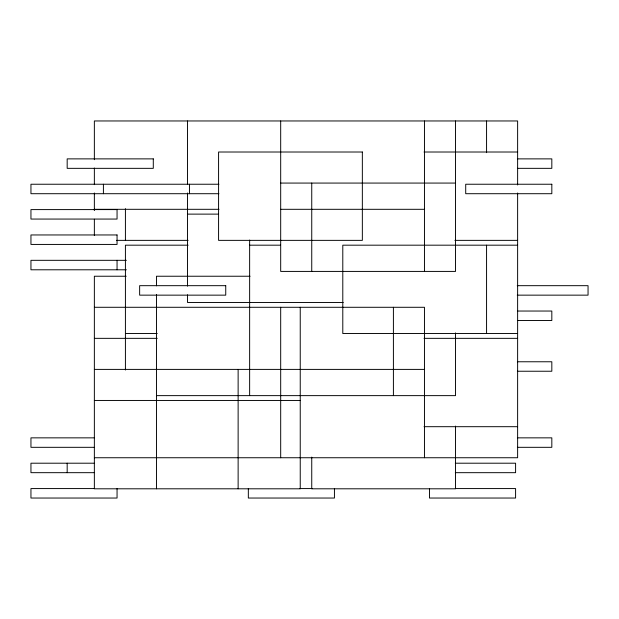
<?xml version="1.0" encoding="UTF-8"?>
<svg xmlns="http://www.w3.org/2000/svg" width="619" height="619" viewBox="0 0 619 619"><rect width="100%" height="100%" fill="white"/><g stroke="black" fill="none" stroke-linecap="round" stroke-linejoin="round"><path stroke-width="0.93" d="M424.03 152.011L517.623 152.011M517.376 158.874L551.823 158.874L551.823 168.345L517.376 168.345M280.686 183.069L455.514 183.069M218.925 184.238L30.95 184.238L30.95 193.708L218.925 193.708M94.359 209.307L219.01 209.307M280.686 209.307L424.456 209.307M187.526 214.12L218.399 214.12M116.55 240.365L188.13 240.365M454.903 240.365L517.623 240.365M188.13 245.178L125.417 245.178L125.417 370.03M249.635 245.178L280.508 245.178M517.623 245.178L342.794 245.178L342.794 333.525L517.623 333.525M126.369 260.32L30.95 260.32L30.95 269.791L126.369 269.791M126.199 276.236L94.359 276.236L94.359 488.801L300.238 488.801L300.238 307.287M250.068 276.236L156.468 276.236L156.468 285.839M517.252 285.676L588.05 285.676L588.05 295.147L517.252 295.147M343.228 302.474L187.526 302.474L187.526 294.791M94.359 307.287L424.456 307.287L424.456 457.743M517.376 311.04L551.823 311.04L551.823 320.51L517.376 320.51M125.417 333.525L157.257 333.525M94.359 338.345L157.257 338.345M424.03 338.345L517.623 338.345M517.376 361.767L551.823 361.767L551.823 371.238L517.376 371.238M94.359 369.396L424.456 369.396M156.468 395.634L424.456 395.634M424.634 395.634L455.514 395.634L455.514 332.89M94.359 400.454L300.238 400.454M424.03 426.692L517.623 426.692M94.096 437.85L30.95 437.85L30.95 447.32L94.096 447.32M517.376 437.85L551.823 437.85L551.823 447.32L517.376 447.32M94.359 457.743L517.623 457.743L517.623 192.981M94.096 463.205L30.95 463.205L30.95 472.676L94.096 472.676M455.313 463.205L515.588 463.205L515.588 472.676L455.313 472.676M94.096 488.569L30.95 488.569L30.95 498.04L117.053 498.04L117.053 488.569M299.998 488.569L312.433 488.569M455.313 488.569L515.588 488.569L515.588 498.04L429.485 498.04L429.485 488.569M517.623 184.988L517.623 120.96L94.359 120.96L94.359 159.694M486.565 120.96L486.565 152.653M486.565 245.178L486.565 333.525M455.514 120.96L455.514 271.416L280.686 271.416L280.686 120.96M455.514 426.058L455.514 488.801L311.744 488.801L311.744 457.108M424.456 120.96L424.456 271.416M393.405 307.287L393.405 395.634M334.438 488.569L334.438 498.04L248.335 498.04L248.335 488.569M311.744 183.069L311.744 271.416M280.686 307.287L280.686 457.743M249.635 240.048L249.635 395.634M238.129 369.396L238.129 488.801M189.515 184.238L189.515 193.708M187.526 120.96L187.526 184.338M187.526 192.981L187.526 286.148M156.468 294.482L156.468 488.801M125.417 208.673L125.417 240.365M117.053 260.32L117.053 269.791M103.412 184.238L103.412 193.708M94.359 168.012L94.359 184.663M94.359 192.981L94.359 210.592M94.359 219.234L94.359 235.56M67.177 463.205L67.177 472.676M362.347 152.011L218.577 152.011L218.577 240.365L362.347 240.365L362.347 152.011M153.288 158.874L67.177 158.874L67.177 168.345L153.288 168.345L153.288 158.874M551.823 184.238L465.712 184.238L465.712 193.708L551.823 193.708L551.823 184.238M117.053 209.593L30.95 209.593L30.95 219.064L117.053 219.064L117.053 209.593M117.053 234.957L30.95 234.957L30.95 244.428L117.053 244.428L117.053 234.957M225.742 285.676L139.639 285.676L139.639 295.147L225.742 295.147L225.742 285.676"/></g></svg>
